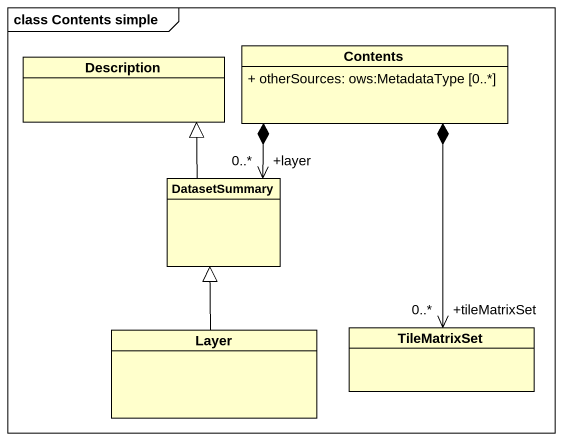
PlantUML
@startuml
mainframe class Contents simple
hide circle
hide empty members
skinparam classAttributeIconSize 0
class Description
class Contents {
  + otherSources: ows:MetadataType [0..*]
}
class DatasetSummary
class Layer
class TileMatrixSet
DatasetSummary -up-|> Description
DatasetSummary "+layer\n0..*" <-up-* Contents
Layer -up-|> DatasetSummary
TileMatrixSet "+tileMatrixSet\n0..*" <-up-* Contents
@enduml
